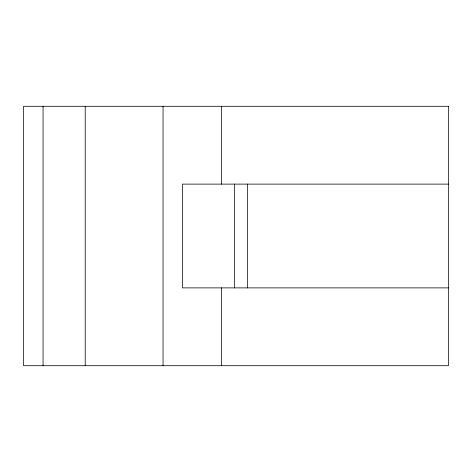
<?xml version="1.0" encoding="UTF-8"?>
<svg xmlns="http://www.w3.org/2000/svg" width="472" height="472" viewBox="0 0 472 472"><rect width="100%" height="100%" fill="white"/><g stroke="black" fill="none" stroke-linecap="round" stroke-linejoin="round"><path stroke-width="0.71" d="M448.4 184.115L182.493 184.115L182.493 287.885L448.4 287.885M247.352 184.115L247.352 287.885M234.377 184.115L234.377 287.885M221.409 106.288L221.409 184.115M221.409 287.885L221.409 365.712M163.041 106.288L163.041 365.712M85.214 106.288L85.214 365.712M43.058 106.288L43.058 365.712M448.4 106.288L23.6 106.288L23.6 365.712L448.4 365.712L448.4 106.288"/></g></svg>
